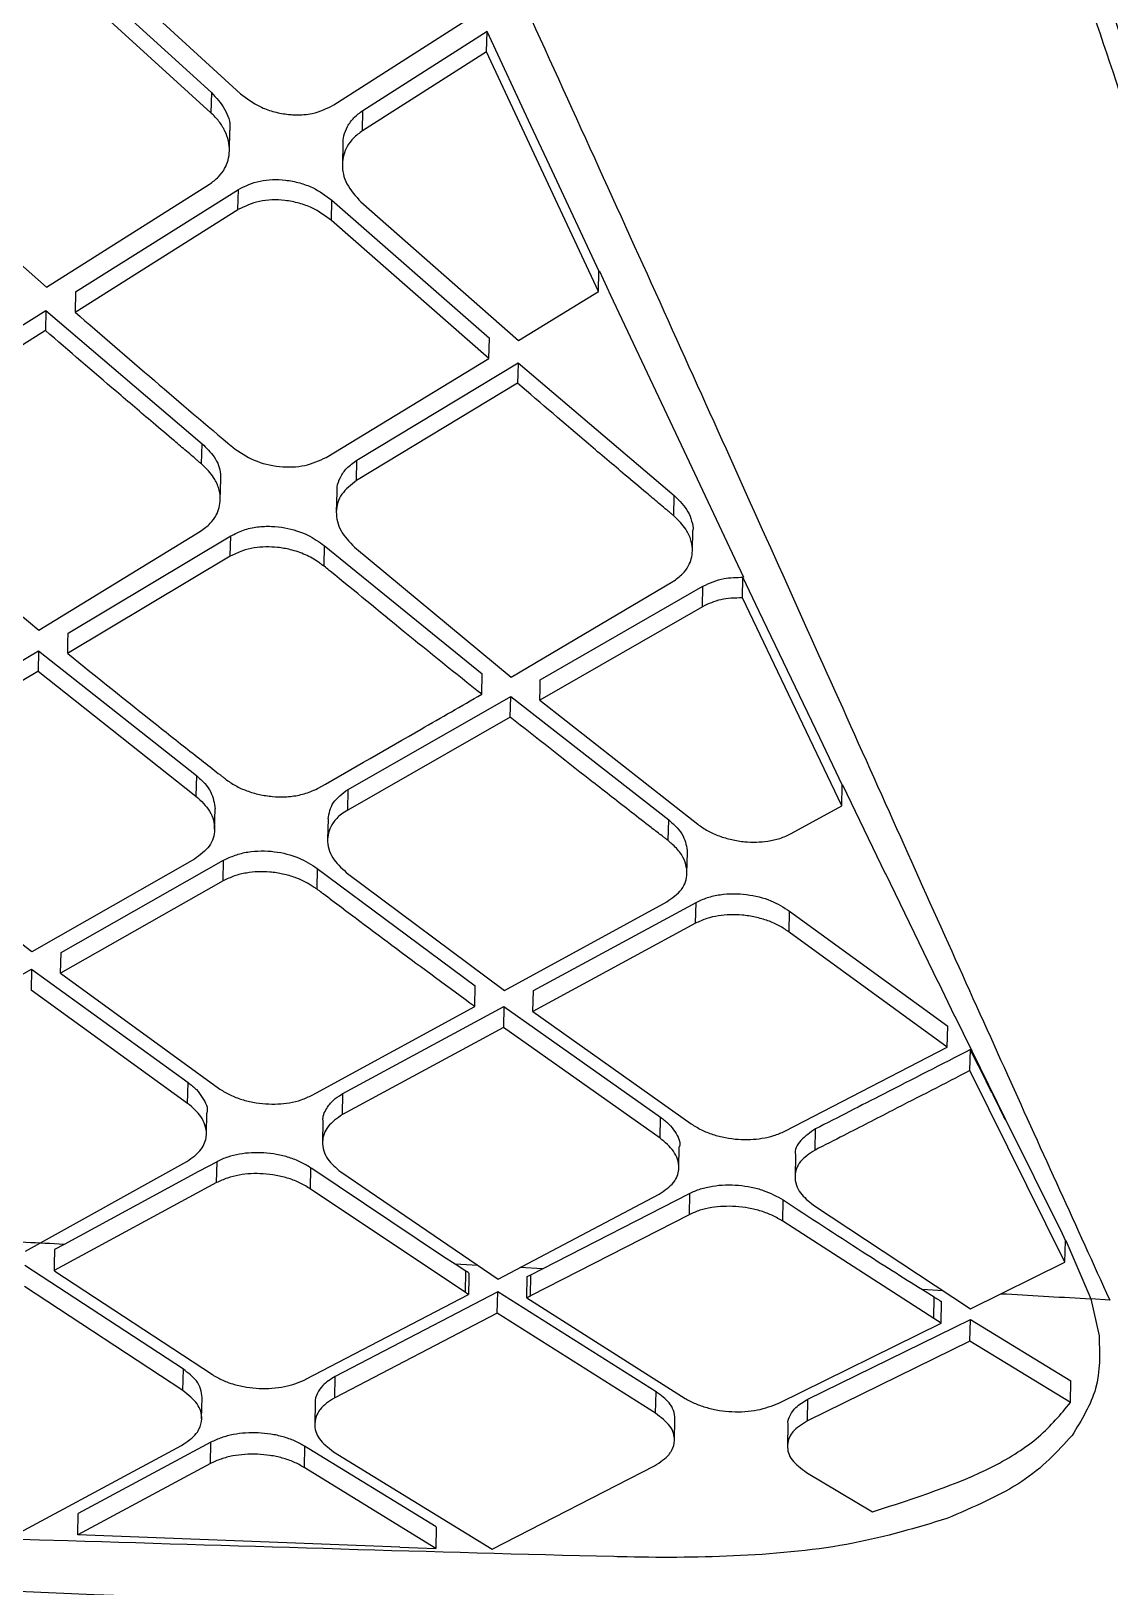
# Model space of a CAD drawing. Extents: x 939 to 1039, y 781 to 934.
# Drawn here: x 968.856 to 969.67, y 879.161 to 880.335 of the extents above; entities that cross this region are included whole.
import ezdxf

# ---------------------------------------------------------------- set-up
doc = ezdxf.new("R2010")
doc.units = 0
doc.header["$MEASUREMENT"] = 0
doc.layers.add('1', color=4, linetype='Continuous')

# ---------------------------------------------------------------- blocks, each defined once
blk = doc.blocks.new('Envoy')
at = {"layer": '1', "color": 3, "linetype": 'Continuous', "lineweight": 25}
for p, q in [((30.2194, 81.2221), (30.3382, 81.1138)), ((30.2414, 81.2215), (30.3602, 81.1128)), ((30.3379, 81.0985), (30.219, 81.2068)), ((30.4307, 81.1044), (30.5338, 81.1705)), ((30.4526, 81.1003), (30.5464, 81.1601)), ((30.5458, 81.1446), (30.5462, 81.1599)), ((30.5461, 81.16), (30.5791, 81.0892)), ((30.5458, 81.1446), (30.4523, 81.0849)), ((30.6303, 80.9636), (30.5458, 81.1446)), ((30.3382, 81.1138), (30.3379, 81.0985)), ((30.4523, 81.0849), (30.4526, 81.1003)), ((30.5791, 81.0892), (30.5951, 81.055)), ((30.3519, 81.0698), (30.3522, 81.0852)), ((30.4374, 81.075), (30.4371, 81.0597)), ((30.0949, 81.0718), (30.2138, 80.9669)), ((30.5951, 81.055), (30.6306, 80.979)), ((30.2138, 80.9669), (30.3367, 81.0445)), ((30.2357, 80.9634), (30.3586, 81.0407)), ((30.3583, 81.0254), (30.3586, 81.0407)), ((30.4288, 81.0172), (30.4291, 81.0325)), ((30.4291, 81.0325), (30.548, 80.9284)), ((30.4511, 81.0312), (30.57, 80.9267)), ((30.2354, 80.9481), (30.3583, 81.0254)), ((30.5477, 80.9131), (30.4288, 81.0172)), ((30.6303, 80.9636), (30.6306, 80.9789)), ((30.631, 80.9791), (30.6395, 80.9609)), ((30.2357, 80.9634), (30.2354, 80.9481)), ((30.57, 80.9267), (30.6303, 80.9636)), ((30.6395, 80.9609), (30.6946, 80.8436)), ((30.0917, 80.8735), (30.2134, 80.9494)), ((30.2134, 80.9494), (30.2131, 80.9341)), ((30.2134, 80.9494), (30.3312, 80.8488)), ((30.2131, 80.9341), (30.0914, 80.8582)), ((30.5477, 80.9131), (30.548, 80.9284)), ((30.4249, 80.8384), (30.5477, 80.9131)), ((30.448, 80.8363), (30.5696, 80.9098)), ((30.5696, 80.9098), (30.6875, 80.8098)), ((30.5693, 80.8944), (30.4477, 80.8209)), ((30.3309, 80.8335), (30.3312, 80.8488)), ((30.6946, 80.8436), (30.7351, 80.7577)), ((30.4477, 80.8209), (30.448, 80.8363)), ((30.3449, 80.8065), (30.3453, 80.822)), ((30.09, 80.8071), (30.2081, 80.708)), ((30.4328, 80.8124), (30.4325, 80.7972)), ((30.6871, 80.7944), (30.6875, 80.8098)), ((30.2081, 80.708), (30.3301, 80.7829)), ((30.7012, 80.7677), (30.7015, 80.7832)), ((30.2301, 80.7059), (30.3529, 80.7792)), ((30.3525, 80.7638), (30.3529, 80.7792)), ((30.4234, 80.7719), (30.4231, 80.7565)), ((30.4234, 80.7719), (30.5425, 80.6752)), ((30.4462, 80.7708), (30.5644, 80.6725)), ((30.3525, 80.7638), (30.2297, 80.6905)), ((30.7351, 80.7577), (30.7376, 80.7524)), ((30.7376, 80.7524), (30.7397, 80.748)), ((30.7389, 80.7325), (30.7392, 80.7479)), ((30.7392, 80.7479), (30.7514, 80.7223)), ((30.5644, 80.6725), (30.6864, 80.7447)), ((30.5864, 80.6707), (30.7091, 80.7413)), ((30.7088, 80.7258), (30.7091, 80.7413)), ((30.7088, 80.7258), (30.5861, 80.6552)), ((30.8139, 80.5756), (30.7389, 80.7325)), ((30.7514, 80.7223), (30.797, 80.6272)), ((30.085, 80.6197), (30.2078, 80.6926)), ((30.2078, 80.6926), (30.2075, 80.6772)), ((30.2078, 80.6926), (30.3269, 80.5984)), ((30.0847, 80.6042), (30.2074, 80.6772)), ((30.2075, 80.6772), (30.3266, 80.5829)), ((30.5422, 80.6597), (30.5425, 80.6752)), ((30.4414, 80.5879), (30.5641, 80.658)), ((30.5638, 80.6424), (30.5641, 80.6579)), ((30.5641, 80.658), (30.6833, 80.5649)), ((30.5861, 80.6552), (30.7052, 80.5616)), ((30.5638, 80.6424), (30.4411, 80.5723)), ((30.797, 80.6272), (30.8142, 80.5912)), ((30.3269, 80.5984), (30.3266, 80.5829)), ((30.4411, 80.5723), (30.4414, 80.5879)), ((30.8139, 80.5756), (30.8142, 80.5912)), ((30.8145, 80.5913), (30.8467, 80.5244)), ((30.3407, 80.5578), (30.341, 80.5733)), ((30.7758, 80.5546), (30.8139, 80.5756)), ((30.4263, 80.5656), (30.4259, 80.5501)), ((30.6829, 80.5493), (30.6833, 80.5649)), ((30.2028, 80.4653), (30.0836, 80.556)), ((30.3255, 80.5354), (30.2028, 80.4653)), ((30.2248, 80.4648), (30.3475, 80.5345)), ((30.3472, 80.5189), (30.3475, 80.5344)), ((30.697, 80.5248), (30.6974, 80.5404)), ((30.4181, 80.5283), (30.4178, 80.5128)), ((30.4181, 80.5283), (30.5373, 80.4398)), ((30.44, 80.5253), (30.5593, 80.4362)), ((30.8468, 80.5244), (30.8863, 80.4427)), ((30.3472, 80.5189), (30.2245, 80.4492)), ((30.5593, 80.4362), (30.6819, 80.5032)), ((30.5813, 80.4361), (30.7039, 80.5026)), ((30.7036, 80.4869), (30.7039, 80.5026)), ((30.7036, 80.4869), (30.5809, 80.4204)), ((30.7741, 80.4803), (30.7745, 80.496)), ((30.7745, 80.496), (30.8938, 80.4093)), ((30.8934, 80.3934), (30.7741, 80.4803)), ((30.2245, 80.4492), (30.2248, 80.4648)), ((30.081, 80.3833), (30.2025, 80.4522)), ((30.2025, 80.4521), (30.2022, 80.4365)), ((30.2025, 80.4522), (30.3207, 80.3668)), ((30.2245, 80.4492), (30.3437, 80.3624)), ((30.8865, 80.4427), (30.899, 80.4168)), ((30.3203, 80.351), (30.2022, 80.4365)), ((30.537, 80.424), (30.5373, 80.4398)), ((30.5809, 80.4204), (30.5813, 80.4361)), ((30.4143, 80.3572), (30.537, 80.424)), ((30.4375, 80.3584), (30.559, 80.4241)), ((30.559, 80.424), (30.5587, 80.4083)), ((30.559, 80.4241), (30.6772, 80.3406)), ((30.5809, 80.4204), (30.7002, 80.3356)), ((30.8992, 80.4168), (30.9374, 80.3388)), ((30.5586, 80.4083), (30.4372, 80.3426)), ((30.6768, 80.3247), (30.5587, 80.4083)), ((30.8934, 80.3934), (30.8938, 80.4093)), ((30.7708, 80.33), (30.8934, 80.3934)), ((30.9105, 80.3757), (30.9109, 80.3916)), ((30.9823, 80.2312), (30.9106, 80.3757)), ((30.3203, 80.351), (30.3207, 80.3668)), ((30.4372, 80.3426), (30.4375, 80.3584)), ((30.3345, 80.3279), (30.3348, 80.3437)), ((30.4224, 80.3376), (30.4221, 80.3218)), ((30.6768, 80.3247), (30.6772, 80.3406)), ((30.9373, 80.3388), (30.9801, 80.2528)), ((30.7937, 80.3157), (30.794, 80.3317)), ((30.691, 80.3024), (30.6913, 80.3183)), ((30.779, 80.3118), (30.7786, 80.2958)), ((30.1979, 80.2394), (30.3197, 80.3072)), ((30.3286, 80.2995), (30.2271, 80.2446)), ((30.3425, 80.307), (30.3286, 80.2995)), ((30.3422, 80.2912), (30.3425, 80.307)), ((30.4131, 80.3024), (30.4128, 80.2865)), ((30.414, 80.3018), (30.4131, 80.3024)), ((30.5135, 80.2353), (30.414, 80.3018)), ((30.4359, 80.2993), (30.5545, 80.2183)), ((30.3422, 80.2912), (30.2195, 80.2248)), ((30.53, 80.2083), (30.4128, 80.2865)), ((30.5545, 80.2183), (30.6762, 80.2825)), ((30.588, 80.2262), (30.6991, 80.2831)), ((30.6991, 80.2831), (30.6987, 80.267)), ((30.7694, 80.2621), (30.7697, 80.2781)), ((30.6987, 80.267), (30.579, 80.2057)), ((30.7925, 80.2742), (30.9111, 80.1959)), ((30.8833, 80.1886), (30.7694, 80.2621)), ((30.9801, 80.2528), (30.9826, 80.2474)), ((30.2271, 80.2446), (30.2199, 80.2407)), ((30.9823, 80.2312), (30.9826, 80.2474)), ((30.983, 80.2475), (31.0018, 80.2034)), ((30.5222, 80.2296), (30.5135, 80.2353)), ((30.5303, 80.2244), (30.5222, 80.2296)), ((30.5392, 80.2287), (30.5222, 80.2296)), ((30.9111, 80.1959), (30.9823, 80.2312)), ((30.3171, 80.1504), (30.1976, 80.2286)), ((30.22, 80.2245), (30.339, 80.1463)), ((30.53, 80.2083), (30.5303, 80.2243)), ((30.588, 80.2262), (30.5711, 80.2271)), ((30.5762, 80.2042), (30.5765, 80.2203)), ((30.5765, 80.2203), (30.5793, 80.2217)), ((30.579, 80.2056), (30.5793, 80.2217)), ((30.5793, 80.2217), (30.588, 80.2262)), ((30.3167, 80.1344), (30.1973, 80.2127)), ((30.4096, 80.1428), (30.5322, 80.2068)), ((30.5543, 80.2089), (30.4317, 80.145)), ((30.5539, 80.1928), (30.5543, 80.2088)), ((30.6738, 80.1334), (30.5543, 80.2089)), ((30.8747, 80.2105), (30.8837, 80.2049)), ((30.8902, 80.2096), (30.8747, 80.2105)), ((30.5762, 80.2042), (30.6957, 80.1284)), ((30.8833, 80.1886), (30.8837, 80.2049)), ((30.8888, 80.1851), (30.8892, 80.2014)), ((31.0161, 80.2025), (31.0018, 80.2034)), ((31.0018, 80.2034), (31.008, 80.1756)), ((30.5539, 80.1928), (30.4313, 80.1289)), ((30.6734, 80.1172), (30.5539, 80.1928)), ((30.7663, 80.1248), (30.8888, 80.1851)), ((30.7884, 80.1278), (30.9109, 80.1879)), ((30.8888, 80.1851), (30.8833, 80.1886)), ((30.9105, 80.1716), (30.9109, 80.1879)), ((30.9109, 80.1879), (30.9868, 80.1417)), ((30.9105, 80.1716), (30.7881, 80.1115)), ((30.9864, 80.1252), (30.9105, 80.1716)), ((30.3167, 80.1344), (30.3171, 80.1504)), ((30.4313, 80.1289), (30.4317, 80.145)), ((30.9864, 80.1252), (30.9868, 80.1417)), ((30.3309, 80.113), (30.3313, 80.129)), ((30.4166, 80.1252), (30.4163, 80.1091)), ((30.6734, 80.1172), (30.6738, 80.1334)), ((30.7881, 80.1115), (30.7884, 80.1278)), ((30.6876, 80.0967), (30.688, 80.1129)), ((30.7733, 80.109), (30.773, 80.0926)), ((30.1938, 80.0271), (30.3158, 80.0929)), ((30.3379, 80.0953), (30.2378, 80.0415)), ((30.3375, 80.0792), (30.3379, 80.0952)), ((30.4085, 80.0924), (30.4082, 80.0763)), ((30.5079, 80.0314), (30.4085, 80.0924)), ((30.4305, 80.0881), (30.55, 80.0145)), ((30.3375, 80.0792), (30.2375, 80.0254)), ((30.5075, 80.0152), (30.4082, 80.0763)), ((30.55, 80.0145), (30.6726, 80.0776)), ((30.7872, 80.0725), (30.837, 80.0428)), ((30.2375, 80.0254), (30.2378, 80.0415)), ((30.5079, 80.0313), (30.5075, 80.0152)), ((30.4805, 80.0162), (30.2375, 80.0254)), ((30.4805, 80.0162), (30.5075, 80.0152))]:
    blk.add_line(p, q, dxfattribs=at)
at = {"layer": '1', "color": 3, "linetype": 'Continuous', "lineweight": 25, "flags": 128}
for points in [[(30.5696, 80.9098), (30.5694, 80.9012), (30.5693, 80.8944)], [(30.2298, 80.6905), (30.2299, 80.6991), (30.2301, 80.7059)], [(30.5861, 80.6552), (30.5863, 80.6639), (30.5864, 80.6707)]]:
    blk.add_lwpolyline(points, dxfattribs=at)
at = {"layer": '1', "color": 3, "linetype": 'Continuous', "lineweight": 25}
for points, knots in [([(30.4144, 84.3647), (30.4609, 84.229), (30.5539, 83.9573), (30.6873, 83.5484), (30.8168, 83.14), (30.9405, 82.7335), (31.0585, 82.331), (31.1608, 81.9681), (31.2485, 81.6491), (31.3226, 81.375), (31.3906, 81.1188), (31.4533, 80.8854), (31.509, 80.6753), (31.5577, 80.4878), (31.6003, 80.3186), (31.625, 80.2187), (31.6373, 80.1688)], [0, 0, 0, 0, 0.082589, 0.165416, 0.24837, 0.331192, 0.414034, 0.497446, 0.560621, 0.623393, 0.686188, 0.749611, 0.812567, 0.875073, 0.937549, 1, 1, 1, 1]), ([(30.3819, 84.3543), (30.4248, 84.2203), (30.5105, 83.9522), (30.6304, 83.5481), (30.7458, 83.144), (30.8553, 82.7414), (30.9602, 82.3423), (31.0523, 81.9818), (31.1335, 81.6639), (31.2043, 81.39), (31.2722, 81.1332), (31.3373, 80.899), (31.3981, 80.6892), (31.4538, 80.5029), (31.5057, 80.3364), (31.5361, 80.2381), (31.5513, 80.189)], [0, 0, 0, 0, 0.082411, 0.164951, 0.247638, 0.330248, 0.412935, 0.496232, 0.559503, 0.622548, 0.685579, 0.749219, 0.81255, 0.875197, 0.937632, 1, 1, 1, 1]), ([(31.3257, 80.2408), (31.3088, 80.2899), (31.2749, 80.3882), (31.2181, 80.5525), (31.1547, 80.7323), (31.0851, 80.9304), (31.0125, 81.1484), (30.9318, 81.3843), (30.8509, 81.6332), (30.7465, 81.9419), (30.6192, 82.3138), (30.4658, 82.747), (30.3052, 83.1837), (30.138, 83.6209), (30.0205, 83.9115), (29.9617, 84.0567)], [0, 0, 0, 0, 0.062561, 0.125095, 0.187382, 0.249789, 0.312754, 0.37631, 0.439124, 0.501607, 0.601699, 0.701611, 0.80118, 0.900668, 1, 1, 1, 1]), ([(29.9763, 84.0625), (30.025, 83.9421), (30.125, 83.695), (30.2668, 83.3265), (30.4068, 82.952), (30.5394, 82.5838), (30.6657, 82.2227), (30.7625, 81.9397), (30.8337, 81.7292), (30.8822, 81.584), (30.9293, 81.4418), (30.9745, 81.3046), (31.0182, 81.1744), (31.0596, 81.0493), (31.0976, 80.9302), (31.1342, 80.8181), (31.1673, 80.719), (31.1964, 80.6324), (31.223, 80.5506), (31.2478, 80.4735), (31.2751, 80.392), (31.3043, 80.315), (31.3194, 80.264), (31.3262, 80.2408)], [0, 0, 0, 0, 0.0822493, 0.1687255, 0.250938, 0.3378376, 0.4212263, 0.5014382, 0.5381377, 0.5739567, 0.6089229, 0.6458178, 0.681064, 0.7142761, 0.7512942, 0.7863274, 0.8186498, 0.8482379, 0.8750602, 0.9061502, 0.9343206, 0.9701262, 1, 1, 1, 1]), ([(29.5919, 83.1512), (29.6692, 83.0098), (29.8242, 82.7265), (30.0396, 82.3039), (30.2428, 81.8906), (30.4109, 81.535), (30.5481, 81.2384), (30.6574, 80.9983), (30.7593, 80.7723), (30.8535, 80.5625), (30.9406, 80.3683), (30.991, 80.2577), (31.0161, 80.2025)], [0, 0, 0, 0, 0.1280882, 0.256805, 0.38361, 0.5088306, 0.5930088, 0.6749207, 0.7545367, 0.8369036, 0.9186292, 1, 1, 1, 1]), ([(30.3382, 81.1138), (30.3419, 81.1098), (30.3494, 81.1015), (30.3527, 81.091), (30.3521, 81.0857), (30.3521, 81.0852)], [0, 0, 0, 0, 0.461965, 0.948904, 1, 1, 1, 1]), ([(30.3602, 81.1128), (30.3649, 81.1093), (30.3722, 81.1038), (30.3847, 81.0992), (30.3924, 81.0977), (30.3981, 81.0971), (30.4046, 81.0967), (30.4168, 81.0976), (30.4255, 81.1019), (30.4307, 81.1044)], [0, 0, 0, 0, 0.230946, 0.360899, 0.500034, 0.528969, 0.580398, 0.750359, 1, 1, 1, 1]), ([(30.3367, 81.0445), (30.3391, 81.0463), (30.3438, 81.0497), (30.3498, 81.058), (30.3531, 81.0698), (30.3502, 81.0824), (30.3443, 81.0921), (30.34, 81.0964), (30.3379, 81.0985)], [0, 0, 0, 0, 0.137593, 0.266958, 0.500211, 0.74812, 0.873651, 1, 1, 1, 1]), ([(30.4376, 81.075), (30.4377, 81.077), (30.4379, 81.0816), (30.4408, 81.0884), (30.4455, 81.095), (30.4502, 81.0985), (30.4526, 81.1003)], [0, 0, 0, 0, 0.20389, 0.462483, 0.727819, 1, 1, 1, 1]), ([(30.4523, 81.0849), (30.4499, 81.0832), (30.4453, 81.0798), (30.4392, 81.0715), (30.4359, 81.0597), (30.4391, 81.0444), (30.4471, 81.0356), (30.4511, 81.0312)], [0, 0, 0, 0, 0.136368, 0.265411, 0.500805, 0.75056, 1, 1, 1, 1]), ([(30.3586, 81.0407), (30.3638, 81.0432), (30.3742, 81.0481), (30.3913, 81.0485), (30.4047, 81.0459), (30.4172, 81.0414), (30.4245, 81.036), (30.4291, 81.0325)], [0, 0, 0, 0, 0.250586, 0.500813, 0.640343, 0.770169, 1, 1, 1, 1]), ([(30.4288, 81.0172), (30.4241, 81.0207), (30.4168, 81.0261), (30.4043, 81.0305), (30.3909, 81.0332), (30.3738, 81.0328), (30.3635, 81.0279), (30.3583, 81.0254)], [0, 0, 0, 0, 0.230734, 0.360868, 0.500625, 0.750223, 1, 1, 1, 1]), ([(30.2354, 80.9481), (30.2553, 80.9308), (30.295, 80.8965), (30.3346, 80.8628), (30.3543, 80.8461)], [0, 0, 0, 0, 0.503374, 1, 1, 1, 1]), ([(30.3309, 80.8335), (30.3302, 80.834), (30.329, 80.835), (30.3269, 80.8368), (30.3237, 80.8395), (30.3181, 80.8443), (30.308, 80.8528), (30.2904, 80.8678), (30.258, 80.8954), (30.2309, 80.9187), (30.2131, 80.9341)], [0, 0, 0, 0, 0.017081, 0.030447, 0.054472, 0.097408, 0.174205, 0.310725, 0.545831, 1, 1, 1, 1]), ([(30.6871, 80.7944), (30.6865, 80.7949), (30.6853, 80.7959), (30.6831, 80.7977), (30.68, 80.8004), (30.6743, 80.8051), (30.6643, 80.8136), (30.6466, 80.8284), (30.6142, 80.8559), (30.5871, 80.8791), (30.5693, 80.8944)], [0, 0, 0, 0, 0.017059, 0.030413, 0.054404, 0.097302, 0.174043, 0.310539, 0.546082, 1, 1, 1, 1]), ([(30.3312, 80.8488), (30.3345, 80.8456), (30.3416, 80.8385), (30.3454, 80.8289), (30.3451, 80.8233), (30.345, 80.822)], [0, 0, 0, 0, 0.400147, 0.865159, 1, 1, 1, 1]), ([(30.3543, 80.8461), (30.3595, 80.8425), (30.3697, 80.8354), (30.3896, 80.8308), (30.4094, 80.8313), (30.4197, 80.8361), (30.4249, 80.8384)], [0, 0, 0, 0, 0.249445, 0.499805, 0.74922, 1, 1, 1, 1]), ([(30.3301, 80.7829), (30.3327, 80.7847), (30.3375, 80.7882), (30.3431, 80.7961), (30.3455, 80.8048), (30.3444, 80.8141), (30.3407, 80.8231), (30.3354, 80.8291), (30.3314, 80.833), (30.3309, 80.8335)], [0, 0, 0, 0, 0.15108, 0.280715, 0.5028, 0.62862, 0.773581, 0.973976, 1, 1, 1, 1]), ([(30.4331, 80.8124), (30.4331, 80.8136), (30.433, 80.8174), (30.4354, 80.8236), (30.4401, 80.8307), (30.4453, 80.8344), (30.448, 80.8363)], [0, 0, 0, 0, 0.130169, 0.402901, 0.692818, 1, 1, 1, 1]), ([(30.4477, 80.8209), (30.4436, 80.8177), (30.4353, 80.8113), (30.4319, 80.7997), (30.433, 80.7902), (30.4364, 80.7808), (30.4424, 80.7747), (30.4462, 80.7707)], [0, 0, 0, 0, 0.249569, 0.49945, 0.630952, 0.758321, 1, 1, 1, 1]), ([(30.6875, 80.8098), (30.6914, 80.8058), (30.6975, 80.7997), (30.7007, 80.7904), (30.7021, 80.7854), (30.7015, 80.7832), (30.7015, 80.7832)], [0, 0, 0, 0, 0.48408, 0.737493, 0.998257, 1, 1, 1, 1]), ([(30.6864, 80.7447), (30.689, 80.7466), (30.6938, 80.7499), (30.6994, 80.7577), (30.7017, 80.7661), (30.7006, 80.7752), (30.697, 80.7841), (30.6916, 80.79), (30.6876, 80.7939), (30.6871, 80.7943)], [0, 0, 0, 0, 0.153998, 0.28416, 0.503223, 0.629076, 0.773868, 0.974208, 1, 1, 1, 1]), ([(30.3529, 80.7792), (30.356, 80.7808), (30.362, 80.7839), (30.3726, 80.7862), (30.3833, 80.7867), (30.3963, 80.7853), (30.4108, 80.7808), (30.4195, 80.7747), (30.4234, 80.7719)], [0, 0, 0, 0, 0.155966, 0.303034, 0.441234, 0.570653, 0.802309, 1, 1, 1, 1]), ([(30.4231, 80.7565), (30.4226, 80.7568), (30.4213, 80.7577), (30.417, 80.7609), (30.4093, 80.7653), (30.3986, 80.7689), (30.3855, 80.7712), (30.3729, 80.7709), (30.3609, 80.7681), (30.3555, 80.7653), (30.3525, 80.7638)], [0, 0, 0, 0, 0.025415, 0.070385, 0.219467, 0.371815, 0.495766, 0.72392, 0.851135, 1, 1, 1, 1]), ([(30.5422, 80.6597), (30.5224, 80.6755), (30.4843, 80.7061), (30.4462, 80.7378), (30.4273, 80.753), (30.427, 80.7533), (30.4257, 80.7543), (30.4245, 80.7554), (30.4232, 80.7564), (30.4231, 80.7565), (30.4231, 80.7565), (30.4231, 80.7565)], [0, 0, 0, 0, 0.496623, 0.959956, 0.966006, 0.968101, 0.968329, 0.99785, 0.999382, 0.999928, 1, 1, 1, 1]), ([(30.7091, 80.7413), (30.7142, 80.7436), (30.7232, 80.7477), (30.7345, 80.7479), (30.7395, 80.748)], [0, 0, 0, 0, 0.562087, 1, 1, 1, 1]), ([(30.7389, 80.7325), (30.7333, 80.7323), (30.722, 80.732), (30.7132, 80.7279), (30.7088, 80.7258)], [0, 0, 0, 0, 0.49889, 1, 1, 1, 1]), ([(30.2298, 80.6905), (30.2521, 80.6725), (30.2842, 80.6467), (30.3205, 80.618), (30.3366, 80.6054), (30.3436, 80.5999), (30.3469, 80.5973), (30.3482, 80.5963), (30.3489, 80.5958)], [0, 0, 0, 0, 0.562921, 0.808015, 0.915707, 0.967631, 0.983715, 1, 1, 1, 1]), ([(30.4194, 80.5892), (30.4451, 80.6039), (30.486, 80.6274), (30.5269, 80.6509), (30.5422, 80.6597)], [0, 0, 0, 0, 0.628055, 1, 1, 1, 1]), ([(30.6829, 80.5493), (30.6828, 80.5494), (30.6827, 80.5496), (30.6824, 80.5497), (30.6822, 80.5499), (30.6821, 80.55), (30.6817, 80.5502), (30.6808, 80.551), (30.6786, 80.5526), (30.6743, 80.5559), (30.6657, 80.5625), (30.6485, 80.5759), (30.6137, 80.603), (30.5838, 80.6266), (30.5638, 80.6424)], [0, 0, 0, 0, 0.0018587, 0.0037447, 0.0066456, 0.0076593, 0.0077765, 0.015487, 0.0309046, 0.0617696, 0.1235737, 0.2474892, 0.4966009, 1, 1, 1, 1]), ([(30.3269, 80.5984), (30.3291, 80.5964), (30.3336, 80.5926), (30.3395, 80.584), (30.3404, 80.5775), (30.341, 80.5733)], [0, 0, 0, 0, 0.261941, 0.516484, 1, 1, 1, 1]), ([(30.3488, 80.5957), (30.3513, 80.594), (30.3561, 80.5906), (30.3649, 80.5867), (30.3744, 80.5839), (30.3842, 80.5824), (30.3944, 80.5821), (30.4047, 80.5834), (30.4133, 80.5861), (30.4178, 80.5883), (30.4194, 80.5892)], [0, 0, 0, 0, 0.12492, 0.249777, 0.374779, 0.500086, 0.6223, 0.766302, 0.912633, 1, 1, 1, 1]), ([(30.3266, 80.5829), (30.3305, 80.5792), (30.3365, 80.5735), (30.3401, 80.5646), (30.3413, 80.5556), (30.3379, 80.5444), (30.3297, 80.5384), (30.3255, 80.5354)], [0, 0, 0, 0, 0.235756, 0.364663, 0.50076, 0.749758, 1, 1, 1, 1]), ([(30.4263, 80.5656), (30.4271, 80.5699), (30.4286, 80.5786), (30.4371, 80.5848), (30.4414, 80.5879)], [0, 0, 0, 0, 0.500137, 1, 1, 1, 1]), ([(30.4411, 80.5723), (30.4394, 80.5713), (30.435, 80.5685), (30.4284, 80.5615), (30.4253, 80.5523), (30.4265, 80.5432), (30.4302, 80.5344), (30.4362, 80.5289), (30.44, 80.5253)], [0, 0, 0, 0, 0.091959, 0.250203, 0.499731, 0.637355, 0.76668, 1, 1, 1, 1]), ([(30.6833, 80.5649), (30.6855, 80.563), (30.6899, 80.5592), (30.6959, 80.5508), (30.6968, 80.5445), (30.6973, 80.5404)], [0, 0, 0, 0, 0.261183, 0.51545, 1, 1, 1, 1]), ([(30.7052, 80.5616), (30.7076, 80.5599), (30.7125, 80.5565), (30.7213, 80.5526), (30.7308, 80.5498), (30.7433, 80.5478), (30.7559, 80.5482), (30.7677, 80.5508), (30.773, 80.5533), (30.7758, 80.5546)], [0, 0, 0, 0, 0.124945, 0.249809, 0.374866, 0.500393, 0.726807, 0.857626, 1, 1, 1, 1]), ([(30.6819, 80.5032), (30.686, 80.506), (30.6943, 80.5118), (30.6976, 80.5225), (30.6965, 80.5315), (30.6932, 80.539), (30.6882, 80.5449), (30.6843, 80.5479), (30.6831, 80.5492), (30.6829, 80.5493)], [0, 0, 0, 0, 0.25007, 0.498666, 0.628272, 0.775266, 0.932805, 0.991465, 1, 1, 1, 1]), ([(30.3475, 80.5345), (30.3503, 80.5358), (30.3558, 80.5385), (30.3656, 80.5409), (30.3757, 80.5417), (30.3887, 80.541), (30.4043, 80.5371), (30.4136, 80.5312), (30.4181, 80.5283)], [0, 0, 0, 0, 0.143047, 0.280699, 0.41307, 0.540345, 0.779119, 1, 1, 1, 1]), ([(30.4178, 80.5128), (30.4173, 80.513), (30.416, 80.5138), (30.411, 80.5173), (30.403, 80.5212), (30.3922, 80.5243), (30.3796, 80.5262), (30.3669, 80.5256), (30.3551, 80.5228), (30.3499, 80.5202), (30.3472, 80.5189)], [0, 0, 0, 0, 0.024723, 0.074701, 0.251025, 0.374293, 0.500852, 0.731241, 0.860905, 1, 1, 1, 1]), ([(30.537, 80.424), (30.5173, 80.4385), (30.4791, 80.4664), (30.4407, 80.4955), (30.422, 80.5095), (30.4217, 80.5098), (30.4216, 80.5099), (30.4204, 80.5109), (30.4191, 80.5117), (30.4179, 80.5127), (30.4178, 80.5127), (30.4178, 80.5127), (30.4178, 80.5128)], [0, 0, 0, 0, 0.496564, 0.960003, 0.966037, 0.967648, 0.968241, 0.968332, 0.997875, 0.999398, 0.999932, 1, 1, 1, 1]), ([(30.7039, 80.5026), (30.7067, 80.5039), (30.7121, 80.5065), (30.7219, 80.5087), (30.732, 80.5094), (30.745, 80.5086), (30.7606, 80.5048), (30.77, 80.4989), (30.7745, 80.496)], [0, 0, 0, 0, 0.14293, 0.280386, 0.412551, 0.539638, 0.778335, 1, 1, 1, 1]), ([(30.7741, 80.4803), (30.7717, 80.4819), (30.7669, 80.4852), (30.7582, 80.489), (30.7487, 80.4917), (30.7359, 80.4937), (30.7232, 80.4933), (30.7115, 80.4906), (30.7063, 80.4882), (30.7035, 80.4869)], [0, 0, 0, 0, 0.123476, 0.2478, 0.373357, 0.500525, 0.731303, 0.860964, 1, 1, 1, 1]), ([(30.9109, 80.3916), (30.8891, 80.3804), (30.8501, 80.3604), (30.8112, 80.3405), (30.794, 80.3317)], [0, 0, 0, 0, 0.559998, 1, 1, 1, 1]), ([(30.9373, 80.3388), (30.9318, 80.3498), (30.9231, 80.3672), (30.9142, 80.385), (30.9109, 80.3916)], [0, 0, 0, 0, 0.627995, 1, 1, 1, 1]), ([(30.9105, 80.3757), (30.8911, 80.3657), (30.8594, 80.3494), (30.8204, 80.3294), (30.801, 80.3194), (30.7937, 80.3157)], [0, 0, 0, 0, 0.500003, 0.813762, 1, 1, 1, 1]), ([(30.3207, 80.3667), (30.3229, 80.365), (30.3273, 80.3615), (30.3328, 80.3537), (30.3361, 80.3474), (30.3348, 80.3437), (30.3348, 80.3437)], [0, 0, 0, 0, 0.255409, 0.506513, 0.995614, 1, 1, 1, 1]), ([(30.3437, 80.3624), (30.3462, 80.3608), (30.3511, 80.3577), (30.36, 80.3541), (30.3694, 80.3517), (30.3821, 80.3501), (30.3948, 80.3507), (30.4065, 80.3535), (30.4117, 80.356), (30.4144, 80.3572)], [0, 0, 0, 0, 0.128041, 0.253961, 0.378115, 0.500982, 0.734017, 0.862919, 1, 1, 1, 1]), ([(30.4225, 80.3376), (30.4225, 80.3377), (30.422, 80.341), (30.4244, 80.3466), (30.4297, 80.3533), (30.4345, 80.3567), (30.4372, 80.3582), (30.4375, 80.3584)], [0, 0, 0, 0, 0.01044, 0.410099, 0.708533, 0.965313, 1, 1, 1, 1]), ([(30.3197, 80.3071), (30.3238, 80.31), (30.3314, 80.3155), (30.3342, 80.3234), (30.3346, 80.3296), (30.3338, 80.3346), (30.33, 80.3427), (30.3241, 80.3478), (30.3203, 80.351)], [0, 0, 0, 0, 0.248676, 0.470218, 0.499101, 0.64131, 0.772276, 1, 1, 1, 1]), ([(30.4372, 80.3426), (30.4331, 80.3397), (30.4248, 80.334), (30.4215, 80.3238), (30.4227, 80.3154), (30.4264, 80.3073), (30.4322, 80.3024), (30.4359, 80.2993)], [0, 0, 0, 0, 0.248665, 0.49877, 0.643402, 0.77524, 1, 1, 1, 1]), ([(30.6772, 80.3406), (30.6794, 80.3389), (30.6838, 80.3355), (30.6894, 80.3279), (30.6926, 80.322), (30.6913, 80.3184), (30.6913, 80.3183)], [0, 0, 0, 0, 0.254283, 0.504917, 0.995369, 1, 1, 1, 1]), ([(30.7002, 80.3356), (30.7027, 80.334), (30.7076, 80.3309), (30.7165, 80.3274), (30.726, 80.325), (30.7387, 80.3233), (30.7514, 80.3239), (30.763, 80.3265), (30.7682, 80.3288), (30.7708, 80.33)], [0, 0, 0, 0, 0.128246, 0.254116, 0.378114, 0.500846, 0.733675, 0.862654, 1, 1, 1, 1]), ([(30.6762, 80.2825), (30.6803, 80.2853), (30.688, 80.2905), (30.6907, 80.2981), (30.6911, 80.3041), (30.6903, 80.3088), (30.6865, 80.3166), (30.6806, 80.3216), (30.6768, 80.3247)], [0, 0, 0, 0, 0.248652, 0.473582, 0.499387, 0.642191, 0.773271, 1, 1, 1, 1]), ([(30.794, 80.3317), (30.7901, 80.329), (30.7822, 80.3235), (30.7779, 80.3159), (30.779, 80.312), (30.7791, 80.3118)], [0, 0, 0, 0, 0.492894, 0.985987, 1, 1, 1, 1]), ([(30.4131, 80.3024), (30.4107, 80.3039), (30.4058, 80.3069), (30.397, 80.3103), (30.3875, 80.3127), (30.3748, 80.3142), (30.3619, 80.3135), (30.3502, 80.3107), (30.3451, 80.3083), (30.3425, 80.307)], [0, 0, 0, 0, 0.126882, 0.252375, 0.37699, 0.501166, 0.736664, 0.864863, 1, 1, 1, 1]), ([(30.7937, 80.3157), (30.7896, 80.313), (30.7813, 80.3075), (30.778, 80.2978), (30.7792, 80.2896), (30.783, 80.2819), (30.7888, 80.2772), (30.7925, 80.2742)], [0, 0, 0, 0, 0.248627, 0.499067, 0.6446, 0.776657, 1, 1, 1, 1]), ([(30.4128, 80.2865), (30.4104, 80.288), (30.4055, 80.2911), (30.3967, 80.2945), (30.3872, 80.2968), (30.3744, 80.2984), (30.3616, 80.2977), (30.3499, 80.2948), (30.3448, 80.2924), (30.3422, 80.2912)], [0, 0, 0, 0, 0.126871, 0.252359, 0.37697, 0.501146, 0.736684, 0.864871, 1, 1, 1, 1]), ([(30.6991, 80.2831), (30.7017, 80.2843), (30.7069, 80.2866), (30.7162, 80.2887), (30.726, 80.2897), (30.736, 80.2894), (30.7456, 80.288), (30.7577, 80.2848), (30.7649, 80.2808), (30.7697, 80.2781)], [0, 0, 0, 0, 0.136463, 0.268845, 0.397518, 0.522929, 0.645497, 0.76571, 1, 1, 1, 1]), ([(30.7697, 80.2781), (30.7896, 80.2651), (30.8247, 80.2421), (30.8595, 80.22), (30.8747, 80.2105)], [0, 0, 0, 0, 0.566761, 1, 1, 1, 1]), ([(30.7694, 80.2621), (30.7669, 80.2635), (30.762, 80.2665), (30.7532, 80.2698), (30.7437, 80.2721), (30.7309, 80.2737), (30.7181, 80.2731), (30.7064, 80.2705), (30.7013, 80.2682), (30.6987, 80.267)], [0, 0, 0, 0, 0.127177, 0.252672, 0.3771, 0.501051, 0.736255, 0.864534, 1, 1, 1, 1]), ([(30.2271, 80.2446), (30.2175, 80.2451), (30.1983, 80.246), (30.1791, 80.247), (30.1695, 80.2474)], [0, 0, 0, 0, 0.500031, 1, 1, 1, 1]), ([(30.2199, 80.2407), (30.2198, 80.2377), (30.2197, 80.2324), (30.2196, 80.2271), (30.2195, 80.2248)], [0, 0, 0, 0, 0.5599652, 1, 1, 1, 1]), ([(30.22, 80.2245), (30.2199, 80.2245), (30.2198, 80.2247), (30.2196, 80.2248), (30.2195, 80.2248)], [0, 0, 0, 0, 0.557144, 1, 1, 1, 1]), ([(30.5326, 80.2229), (30.5321, 80.2232), (30.5314, 80.2237), (30.5306, 80.2242), (30.5303, 80.2244)], [0, 0, 0, 0, 0.560011, 1, 1, 1, 1]), ([(30.5326, 80.2229), (30.5325, 80.2199), (30.5324, 80.2145), (30.5323, 80.2092), (30.5322, 80.2068)], [0, 0, 0, 0, 0.559965, 1, 1, 1, 1]), ([(30.5322, 80.2068), (30.5318, 80.2071), (30.531, 80.2076), (30.5303, 80.2081), (30.53, 80.2083)], [0, 0, 0, 0, 0.559995, 1, 1, 1, 1]), ([(30.579, 80.2056), (30.5784, 80.2054), (30.5775, 80.2049), (30.5766, 80.2044), (30.5762, 80.2042)], [0, 0, 0, 0, 0.560081, 1, 1, 1, 1]), ([(31.0018, 80.2032), (30.9806, 80.2045), (30.9579, 80.2058), (30.9353, 80.2071), (30.9338, 80.2071)], [0, 0, 0, 0, 0.935002, 1, 1, 1, 1]), ([(30.8837, 80.2049), (30.8847, 80.2042), (30.8865, 80.2031), (30.8884, 80.2019), (30.8892, 80.2014)], [0, 0, 0, 0, 0.559898, 1, 1, 1, 1]), ([(31.008, 80.1756), (31.0085, 80.1622), (31.0095, 80.136), (30.9948, 80.112), (30.9876, 80.1003)], [0, 0, 0, 0, 0.51287, 1, 1, 1, 1]), ([(30.3312, 80.129), (30.331, 80.1312), (30.3307, 80.1354), (30.3266, 80.143), (30.3207, 80.1475), (30.3171, 80.1504)], [0, 0, 0, 0, 0.29185, 0.557754, 1, 1, 1, 1]), ([(30.339, 80.1463), (30.3415, 80.1448), (30.3464, 80.1419), (30.3553, 80.1388), (30.3647, 80.1367), (30.3744, 80.1357), (30.3841, 80.1359), (30.3968, 80.1374), (30.4045, 80.1406), (30.4097, 80.1428)], [0, 0, 0, 0, 0.130345, 0.256821, 0.379918, 0.500295, 0.623256, 0.749289, 1, 1, 1, 1]), ([(30.4317, 80.145), (30.4282, 80.1428), (30.4223, 80.1391), (30.418, 80.1321), (30.4162, 80.1277), (30.4166, 80.1252), (30.4166, 80.1252)], [0, 0, 0, 0, 0.405039, 0.677797, 0.996889, 1, 1, 1, 1]), ([(20.9113, 80.1296), (21.1247, 80.1247), (21.5546, 80.1147), (22.1834, 80.1009), (22.7801, 80.0881), (23.3239, 80.0765), (23.8653, 80.0651), (24.4164, 80.0533), (24.9898, 80.0408), (25.466, 80.0302), (25.8488, 80.0215), (26.1419, 80.0148), (26.4364, 80.0081), (26.7474, 80.0008), (27.0903, 79.9928), (27.4745, 79.9836), (27.9166, 79.973), (28.4195, 79.9609), (28.986, 79.9473), (29.6029, 79.9327), (30.2493, 79.9176), (30.6902, 79.9078), (30.9087, 79.903)], [0, 0, 0, 0, 0.06404, 0.129018, 0.188696, 0.243091, 0.292192, 0.351146, 0.408463, 0.464242, 0.49402, 0.523342, 0.552206, 0.582377, 0.616662, 0.655096, 0.697681, 0.749325, 0.806001, 0.867699, 0.934433, 1, 1, 1, 1]), ([(30.8885, 79.9538), (30.8879, 79.9538), (30.8833, 79.954), (30.8676, 79.9546), (30.8118, 79.9569), (30.6036, 79.9654), (29.7935, 79.9992), (28.1915, 80.0675), (26.7452, 80.1059), (25.9122, 80.128)], [0, 0, 0, 0, 0.000353, 0.002828, 0.009436, 0.033986, 0.128384, 0.498019, 1, 1, 1, 1]), ([(30.3158, 80.0929), (30.3201, 80.0958), (30.3247, 80.0989), (30.3279, 80.1033), (30.3299, 80.1068), (30.3318, 80.114), (30.329, 80.1245), (30.3208, 80.1311), (30.3167, 80.1344)], [0, 0, 0, 0, 0.249222, 0.275033, 0.325664, 0.500969, 0.751759, 1, 1, 1, 1]), ([(30.4313, 80.1289), (30.4271, 80.1261), (30.4224, 80.123), (30.4192, 80.1185), (30.4172, 80.115), (30.4154, 80.108), (30.4182, 80.0977), (30.4264, 80.0913), (30.4304, 80.0881)], [0, 0, 0, 0, 0.249016, 0.28048, 0.333006, 0.500873, 0.75175, 1, 1, 1, 1]), ([(30.688, 80.1129), (30.6878, 80.115), (30.6874, 80.1191), (30.6833, 80.1263), (30.6775, 80.1307), (30.6738, 80.1334)], [0, 0, 0, 0, 0.292985, 0.559488, 1, 1, 1, 1]), ([(30.6957, 80.1284), (30.6982, 80.127), (30.7031, 80.1243), (30.712, 80.1213), (30.7214, 80.1192), (30.7311, 80.1182), (30.7409, 80.1183), (30.7536, 80.1198), (30.7613, 80.1228), (30.7663, 80.1248)], [0, 0, 0, 0, 0.13066, 0.25715, 0.380062, 0.50022, 0.622987, 0.748885, 1, 1, 1, 1]), ([(30.7734, 80.109), (30.7734, 80.109), (30.7729, 80.1115), (30.7748, 80.1157), (30.7792, 80.1224), (30.785, 80.1258), (30.7884, 80.1278)], [0, 0, 0, 0, 0.002426, 0.334677, 0.611908, 1, 1, 1, 1]), ([(30.837, 80.0428), (30.8693, 80.0532), (30.9178, 80.0688), (30.9646, 80.0988), (30.9791, 80.1164), (30.9864, 80.1252)], [0, 0, 0, 0, 0.499329, 0.749741, 1, 1, 1, 1]), ([(30.6726, 80.0776), (30.6768, 80.0803), (30.6815, 80.0833), (30.6846, 80.0875), (30.6867, 80.0909), (30.6885, 80.0976), (30.6857, 80.1077), (30.6775, 80.114), (30.6734, 80.1172)], [0, 0, 0, 0, 0.248874, 0.276961, 0.328424, 0.501054, 0.752282, 1, 1, 1, 1]), ([(30.7881, 80.1115), (30.7839, 80.1088), (30.7782, 80.1053), (30.774, 80.0987), (30.7721, 80.0916), (30.7749, 80.0818), (30.7831, 80.0756), (30.7872, 80.0725)], [0, 0, 0, 0, 0.248828, 0.333165, 0.500925, 0.752119, 1, 1, 1, 1]), ([(30.4085, 80.0924), (30.4061, 80.0938), (30.4013, 80.0965), (30.3925, 80.0995), (30.3832, 80.1016), (30.3735, 80.1025), (30.3639, 80.1024), (30.3546, 80.1012), (30.3455, 80.0989), (30.3404, 80.0965), (30.3379, 80.0953)], [0, 0, 0, 0, 0.127615, 0.252674, 0.375715, 0.49729, 0.61602, 0.739104, 0.866937, 1, 1, 1, 1]), ([(30.9876, 80.1003), (30.9765, 80.0882), (30.9543, 80.0639), (30.9135, 80.0465), (30.8931, 80.0377)], [0, 0, 0, 0, 0.499618, 1, 1, 1, 1]), ([(30.4082, 80.0763), (30.4057, 80.0777), (30.4008, 80.0805), (30.3919, 80.0835), (30.3826, 80.0855), (30.3698, 80.0867), (30.3569, 80.0858), (30.3452, 80.0828), (30.3401, 80.0804), (30.3375, 80.0792)], [0, 0, 0, 0, 0.129782, 0.256067, 0.379371, 0.500282, 0.738425, 0.866229, 1, 1, 1, 1]), ([(30.8931, 80.0377), (30.8703, 80.0308), (30.8229, 80.0166), (30.7385, 80.0085), (30.6772, 80.0081), (30.5079, 80.0122), (30.1397, 80.024), (29.7749, 80.0339), (29.5474, 80.0401)], [0, 0, 0, 0, 0.060618, 0.125498, 0.188462, 0.196002, 0.498671, 1, 1, 1, 1])]:
    blk.add_open_spline(points, degree=3, knots=knots, dxfattribs=at)

msp = doc.modelspace()

# ---------------------------------------------------------------- block references
at = {"layer": '1'}
msp.add_blockref('Envoy', (938.6538, 799.1744), dxfattribs=at)

doc.saveas('drawing.dxf')
